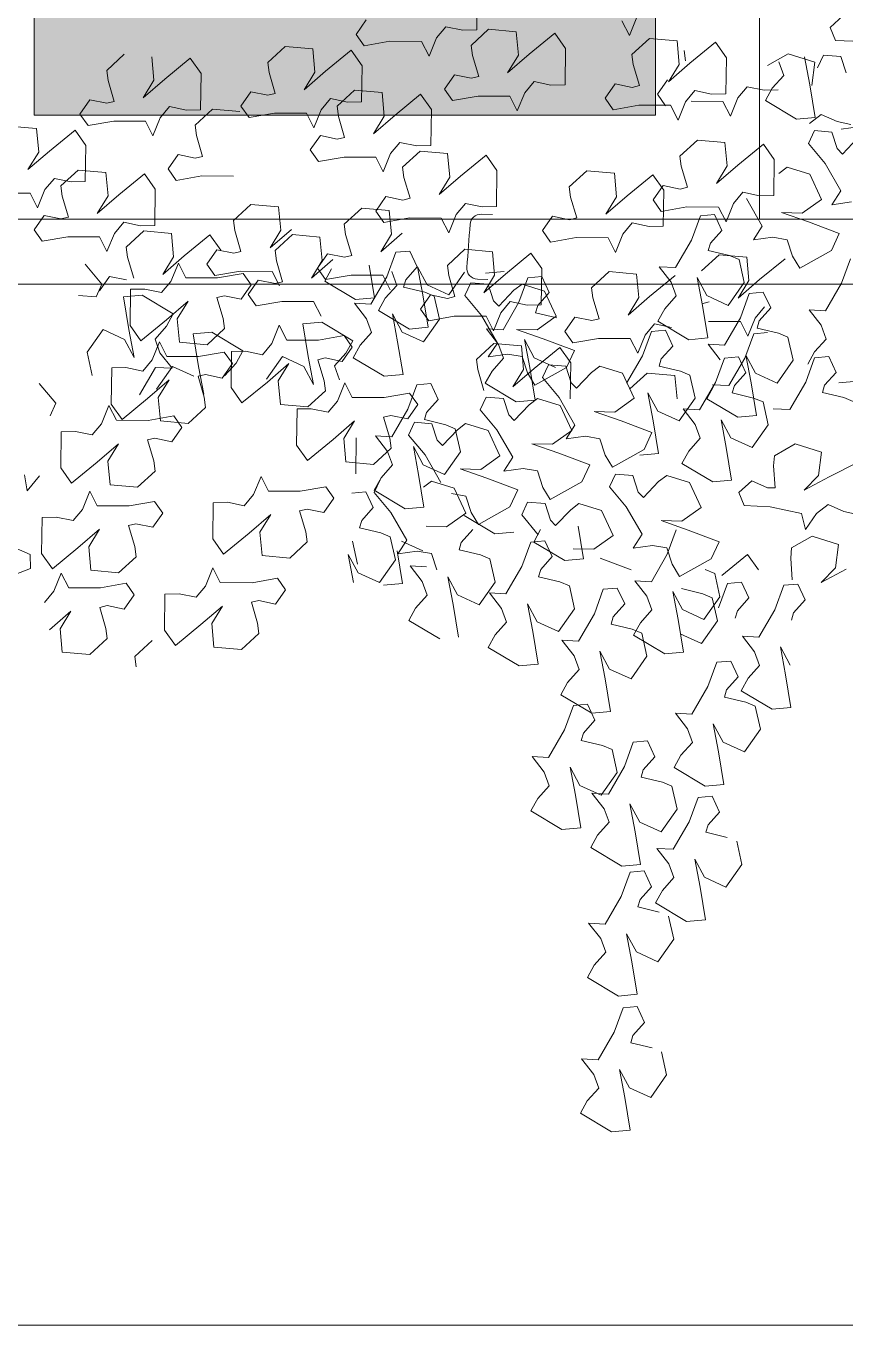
# Model space of a CAD drawing. Header units: metres. Extents: x -44 to 358, y -286 to 66.
# Drawn here: x 264.987 to 265.617, y 10.867 to 11.865 of the extents above; entities that cross this region are included whole.
import ezdxf

# ---------------------------------------------------------------- set-up
doc = ezdxf.new("R2010")
doc.units = ezdxf.units.M
doc.header["$LTSCALE"] = 0.3
doc.linetypes.add('CONTINU', pattern=[0])
for name, color, linetype, lineweight in [('arbustos', 95, 'Continuous', 0), ('EL0', 7, 'Continuous', 15), ('EL1', 150, 'Continuous', 13)]:
    doc.layers.add(name, color=color, linetype=linetype, lineweight=lineweight)
doc.layers.add('matas', color=74, linetype='Continuous', lineweight=0, transparency=0.6)

# ---------------------------------------------------------------- blocks, each defined once
blk = doc.blocks.new('A$C4E4C09DE')
at = {"layer": 'matas', "color": 97, "linetype": 'CONTINU', "true_color": 0x467138}
for p, q in [((93.95, 78.95), (93.89, 75.96)), ((64.67, 77.19), (63.64, 78.21)), ((80.7, 77.47), (81.25, 75.94)), ((64.19, 76.13), (64.67, 77.19)), ((81.25, 75.94), (81.91, 77.14)), ((103.86, 75.25), (103.07, 76.47)), ((62.04, 76.11), (64.19, 76.13)), ((74.11, 75.63), (73.17, 74.38)), ((76.17, 73.82), (74.11, 75.63)), ((77.3, 75.64), (77.05, 73.7)), ((79.59, 75.76), (77.3, 75.64)), ((80.99, 74.38), (79.59, 75.76)), ((87.44, 75.91), (86.49, 74.67)), ((89.49, 74.1), (87.44, 75.91)), ((90.63, 75.93), (90.38, 73.99)), ((92.92, 76.05), (90.63, 75.93)), ((94.31, 74.67), (92.92, 76.05)), ((93.89, 75.96), (95.06, 75.89)), ((95.06, 75.89), (96.47, 76.14)), ((96.47, 76.14), (97.21, 75.19)), ((63.7, 74.81), (63.21, 73.47)), ((65.15, 74.88), (63.7, 74.81)), ((65.6, 73.81), (65.15, 74.88)), ((68.07, 74.89), (65.85, 74.28)), ((65.85, 74.28), (66.03, 72.33)), ((66.7, 74.68), (66.18, 72.39)), ((69.73, 73.85), (68.07, 74.89)), ((68.37, 73.09), (68.82, 74.21)), ((73.17, 74.38), (73.11, 71.39)), ((76.53, 74.02), (76.67, 74.86)), ((80.85, 73.55), (80.99, 74.38)), ((86.49, 74.67), (86.43, 71.68)), ((94.17, 73.83), (94.31, 74.67)), ((97.21, 75.19), (97.77, 73.66)), ((97.77, 73.66), (98.43, 74.85)), ((98.43, 74.85), (101.05, 74.77)), ((101.05, 74.77), (103.16, 74.32)), ((103.16, 74.32), (103.86, 75.25)), ((77.89, 72.22), (76.17, 73.82)), ((77.05, 73.7), (77.89, 72.22)), ((80.28, 71.83), (80.85, 73.55)), ((91.22, 72.51), (89.49, 74.1)), ((90.38, 73.99), (91.22, 72.51)), ((93.6, 72.11), (94.17, 73.83)), ((104.22, 73.92), (103.28, 72.67)), ((106.28, 72.11), (104.22, 73.92)), ((107.41, 73.93), (107.16, 71.99)), ((109.7, 74.05), (107.41, 73.93)), ((111.1, 72.67), (109.7, 74.05)), ((66.18, 72.39), (65.64, 69.7)), ((69.28, 71.99), (68.37, 73.09)), ((78.76, 71.16), (77.97, 72.38)), ((94.21, 71.95), (93.6, 72.11)), ((95.61, 72.19), (94.21, 71.95)), ((96.4, 70.97), (95.61, 72.19)), ((103.28, 72.67), (103.22, 69.68)), ((108, 70.51), (106.28, 72.11)), ((110.96, 71.84), (111.1, 72.67)), ((117.52, 72.79), (116.57, 71.55)), ((119.57, 70.98), (117.52, 72.79)), ((120.71, 72.8), (120.46, 70.87)), ((124.39, 71.55), (123, 72.93)), ((68.79, 71.87), (69.96, 71.81)), ((69.81, 70.95), (69.28, 71.99)), ((69.96, 71.81), (71.37, 72.05)), ((71.37, 72.05), (72.11, 71.1)), ((72.11, 71.1), (72.67, 69.57)), ((73.11, 71.39), (74.28, 71.33)), ((74.28, 71.33), (75.69, 71.57)), ((75.69, 71.57), (76.43, 70.62)), ((78.06, 70.23), (78.76, 71.16)), ((80.88, 71.66), (80.28, 71.83)), ((82.29, 71.9), (80.88, 71.66)), ((83.08, 70.69), (82.29, 71.9)), ((86.43, 71.68), (87.6, 71.62)), ((87.6, 71.62), (89.01, 71.86)), ((89.01, 71.86), (89.75, 70.91)), ((107.16, 71.99), (108, 70.51)), ((110.38, 70.12), (110.96, 71.84)), ((116.57, 71.55), (116.51, 68.56)), ((121.3, 69.39), (119.57, 70.98)), ((124.25, 70.71), (124.39, 71.55)), ((63.83, 69.42), (65.15, 69.96)), ((65.15, 69.96), (66.09, 69.19)), ((67.19, 69.51), (69.81, 70.95)), ((72.67, 69.57), (73.33, 70.76)), ((73.33, 70.76), (75.96, 70.68)), ((76.43, 70.62), (76.99, 69.09)), ((76.99, 69.09), (77.64, 70.29)), ((77.64, 70.29), (80.27, 70.2)), ((80.27, 70.2), (82.38, 69.76)), ((82.38, 69.76), (83.08, 70.69)), ((89.75, 70.91), (90.31, 69.38)), ((90.31, 69.38), (90.97, 70.57)), ((90.97, 70.57), (93.59, 70.49)), ((93.59, 70.49), (95.7, 70.05)), ((95.7, 70.05), (96.4, 70.97)), ((98.36, 70.49), (97.42, 69.25)), ((100.41, 68.68), (98.36, 70.49)), ((101.55, 70.5), (101.3, 68.56)), ((103.84, 70.62), (101.55, 70.5)), ((105.23, 69.25), (103.84, 70.62)), ((110.99, 69.95), (110.38, 70.12)), ((112.4, 70.19), (110.99, 69.95)), ((113.19, 68.98), (112.4, 70.19)), ((120.46, 70.87), (121.3, 69.39)), ((123.68, 68.99), (124.25, 70.71)), ((61.88, 69.09), (63.48, 68.81)), ((62.68, 69.23), (63.83, 69.42)), ((65.64, 69.7), (67.19, 69.51)), ((97.42, 69.25), (97.35, 66.26)), ((103.22, 69.68), (104.39, 69.62)), ((104.39, 69.62), (105.79, 69.86)), ((105.09, 68.41), (105.23, 69.25)), ((105.79, 69.86), (106.54, 68.91)), ((106.54, 68.91), (107.09, 67.38)), ((112.48, 68.05), (113.19, 68.98)), ((124.29, 68.83), (123.68, 68.99)), ((125.69, 69.07), (124.29, 68.83)), ((126.48, 67.85), (125.69, 69.07)), ((63.29, 66.75), (62.09, 68.1)), ((64.23, 68.53), (63.74, 67.19)), ((65.68, 68.61), (64.23, 68.53)), ((66.13, 67.53), (65.68, 68.61)), ((102.14, 67.08), (100.41, 68.68)), ((101.3, 68.56), (102.14, 67.08)), ((104.52, 66.69), (105.09, 68.41)), ((107.09, 67.38), (107.75, 68.58)), ((107.75, 68.58), (110.38, 68.49)), ((110.38, 68.49), (112.48, 68.05)), ((115.54, 68.65), (113.25, 68.53)), ((116.93, 67.27), (115.54, 68.65)), ((116.51, 68.56), (117.68, 68.5)), ((117.68, 68.5), (119.09, 68.74)), ((119.09, 68.74), (119.83, 67.79)), ((119.83, 67.79), (120.39, 66.26)), ((125.78, 66.92), (126.48, 67.85)), ((63.74, 67.19), (63.29, 66.75)), ((64.7, 65.93), (66.13, 67.53)), ((69.85, 67.35), (68.91, 66.11)), ((71.91, 65.54), (69.85, 67.35)), ((73.04, 67.36), (72.79, 65.43)), ((75.33, 67.49), (73.04, 67.36)), ((76.73, 66.11), (75.33, 67.49)), ((105.13, 66.52), (104.52, 66.69)), ((106.53, 66.77), (105.13, 66.52)), ((107.32, 65.55), (106.53, 66.77)), ((116.79, 66.43), (116.93, 67.27)), ((120.39, 66.26), (121.05, 67.45)), ((121.05, 67.45), (123.67, 67.37)), ((123.67, 67.37), (125.78, 66.92)), ((63.31, 63.7), (64.7, 65.93)), ((68.91, 66.11), (68.85, 63.12)), ((76.59, 65.27), (76.73, 66.11)), ((92.76, 65.63), (91.82, 64.39)), ((94.82, 63.82), (92.76, 65.63)), ((95.95, 65.65), (95.7, 63.71)), ((98.24, 65.77), (95.95, 65.65)), ((97.35, 66.26), (98.52, 66.19)), ((99.64, 64.39), (98.24, 65.77)), ((98.52, 66.19), (99.93, 66.44)), ((99.93, 66.44), (100.67, 65.48)), ((116.22, 64.71), (116.79, 66.43)), ((126.84, 66.52), (125.9, 65.27)), ((128.9, 64.71), (126.84, 66.52)), ((130.03, 66.53), (129.78, 64.59)), ((132.32, 66.65), (130.03, 66.53)), ((65.94, 64.98), (64.9, 62.93)), ((67.83, 65.5), (65.94, 64.98)), ((68.49, 64.96), (67.83, 65.5)), ((73.63, 63.95), (71.91, 65.54)), ((72.79, 65.43), (73.63, 63.95)), ((76.01, 63.55), (76.59, 65.27)), ((84.39, 64.63), (82.1, 64.51)), ((85.79, 63.25), (84.39, 64.63)), ((100.67, 65.48), (101.23, 63.96)), ((101.23, 63.96), (101.89, 65.15)), ((101.89, 65.15), (104.51, 65.06)), ((104.51, 65.06), (106.62, 64.62)), ((106.62, 64.62), (107.32, 65.55)), ((116.83, 64.55), (116.22, 64.71)), ((118.23, 64.79), (116.83, 64.55)), ((119.02, 63.57), (118.23, 64.79)), ((125.9, 65.27), (125.84, 62.28)), ((130.62, 63.11), (128.9, 64.71)), ((129.78, 64.59), (130.62, 63.11)), ((64.02, 62.53), (63.31, 63.7)), ((76.62, 63.38), (76.01, 63.55)), ((78.03, 63.63), (76.62, 63.38)), ((78.91, 64.49), (77.97, 63.25)), ((78.82, 62.41), (78.03, 63.63)), ((80.97, 62.68), (78.91, 64.49)), ((82.1, 64.51), (81.85, 62.57)), ((91.82, 64.39), (91.76, 61.4)), ((96.54, 62.23), (94.82, 63.82)), ((95.7, 63.71), (96.54, 62.23)), ((98.92, 61.84), (99.5, 63.55)), ((99.5, 63.55), (99.64, 64.39)), ((118.32, 62.65), (119.02, 63.57)), ((62.41, 62.81), (64.02, 62.53)), ((64.9, 62.93), (66.45, 61.75)), ((68.85, 63.12), (70.02, 63.05)), ((69.71, 60.55), (71.09, 62.79)), ((70.02, 63.05), (71.42, 63.3)), ((71.42, 63.3), (72.17, 62.35)), ((77.97, 63.25), (77.91, 60.26)), ((78.11, 61.48), (78.82, 62.41)), ((82.69, 61.09), (80.97, 62.68)), ((81.85, 62.57), (82.69, 61.09)), ((85.08, 60.7), (85.65, 62.41)), ((85.65, 62.41), (85.79, 63.25)), ((113.59, 63.17), (116.21, 63.09)), ((116.21, 63.09), (118.32, 62.65)), ((120.98, 63.09), (120.04, 61.85)), ((123.03, 61.28), (120.98, 63.09)), ((124.17, 63.1), (123.92, 61.17)), ((126.46, 63.22), (124.17, 63.1)), ((127.85, 61.85), (126.46, 63.22)), ((127.01, 62.22), (128.41, 62.46)), ((128.41, 62.46), (129.16, 61.51)), ((68.16, 61.74), (65.91, 61.04)), ((66.45, 61.75), (68.16, 61.74)), ((72.17, 62.35), (72.72, 60.82)), ((72.72, 60.82), (73.38, 62.01)), ((73.7, 61.38), (73.04, 60.09)), ((73.38, 62.01), (76.01, 61.93)), ((74.85, 61.24), (73.7, 61.38)), ((76.01, 61.93), (78.11, 61.48)), ((91.76, 61.4), (92.93, 61.34)), ((92.93, 61.34), (94.33, 61.58)), ((94.33, 61.58), (95.08, 60.63)), ((99.53, 61.67), (98.92, 61.84)), ((100.94, 61.91), (99.53, 61.67)), ((101.73, 60.69), (100.94, 61.91)), ((120.04, 61.85), (119.97, 58.86)), ((125.84, 62.28), (127.01, 62.22)), ((127.71, 61.01), (127.85, 61.85)), ((129.16, 61.51), (129.71, 59.98)), ((65.91, 61.04), (63.32, 60.17)), ((70.41, 59.39), (69.71, 60.55)), ((75.52, 59.19), (74.85, 61.24)), ((77.91, 60.26), (79.08, 60.2)), ((79.08, 60.2), (80.49, 60.44)), ((80.49, 60.44), (81.23, 59.49)), ((85.68, 60.53), (85.08, 60.7)), ((87.09, 60.77), (85.68, 60.53)), ((87.88, 59.55), (87.09, 60.77)), ((92.99, 60.73), (92.06, 60.73)), ((92.99, 60.73), (92.06, 60.73)), ((95.08, 60.63), (95.63, 59.1)), ((95.63, 59.1), (96.29, 60.29)), ((96.29, 60.29), (98.92, 60.21)), ((100.61, 60.76), (100.36, 58.82)), ((102.9, 60.88), (100.61, 60.76)), ((101.02, 59.77), (101.73, 60.69)), ((104.3, 59.5), (102.9, 60.88)), ((109.78, 60.76), (109.53, 58.82)), ((112.08, 60.88), (109.78, 60.76)), ((113.47, 59.5), (112.08, 60.88)), ((124.76, 59.69), (123.03, 61.28)), ((123.92, 61.17), (124.76, 59.69)), ((127.14, 59.29), (127.71, 61.01)), ((129.71, 59.98), (130.37, 61.18)), ((130.37, 61.18), (133, 61.09)), ((63.32, 60.17), (63.92, 58.73)), ((67.12, 58.16), (67.61, 59.5)), ((67.61, 59.5), (68.81, 59.67)), ((68.81, 59.67), (70.41, 59.39)), ((73.04, 60.09), (73.95, 58.99)), ((76.76, 56.88), (75.52, 59.19)), ((81.23, 59.49), (81.79, 57.96)), ((81.79, 57.96), (82.44, 59.15)), ((82.44, 59.15), (85.07, 59.07)), ((87.18, 58.63), (87.88, 59.55)), ((98.92, 60.21), (101.02, 59.77)), ((104.16, 58.66), (104.3, 59.5)), ((113.33, 58.66), (113.47, 59.5)), ((127.75, 59.12), (127.14, 59.29)), ((129.15, 59.37), (127.75, 59.12)), ((129.94, 58.15), (129.15, 59.37)), ((63, 56.06), (62.33, 58.1)), ((63.92, 58.73), (66.48, 57.18)), ((66.48, 57.18), (67.12, 58.16)), ((74.11, 58.38), (72.34, 58.02)), ((73.95, 58.99), (74.11, 58.38)), ((85.07, 59.07), (87.18, 58.63)), ((101.2, 57.34), (99.48, 58.93)), ((100.36, 58.82), (101.2, 57.34)), ((103.59, 56.94), (104.16, 58.66)), ((106.27, 58.37), (106.02, 56.44)), ((108.56, 58.5), (106.27, 58.37)), ((109.95, 57.12), (108.56, 58.5)), ((110.37, 57.34), (108.65, 58.93)), ((109.53, 58.82), (110.37, 57.34)), ((112.76, 56.94), (113.33, 58.66)), ((115.38, 58.23), (114.44, 56.99)), ((117.44, 56.42), (115.38, 58.23)), ((118.57, 58.25), (118.32, 56.31)), ((120.86, 58.37), (118.57, 58.25)), ((119.97, 58.86), (121.14, 58.79)), ((122.26, 56.99), (120.86, 58.37)), ((121.14, 58.79), (122.55, 59.04)), ((122.55, 59.04), (123.29, 58.08)), ((123.29, 58.08), (123.85, 56.56)), ((129.24, 57.22), (129.94, 58.15)), ((69.78, 56.12), (67.72, 57.93)), ((70.91, 57.94), (70.66, 56.01)), ((73.2, 58.07), (70.91, 57.94)), ((71.54, 57.73), (71.04, 55.83)), ((72.34, 58.02), (71.54, 57.73)), ((74.6, 56.69), (73.2, 58.07)), ((88.77, 57.64), (87.83, 56.4)), ((90.82, 55.83), (88.77, 57.64)), ((91.96, 57.65), (91.71, 55.72)), ((94.25, 57.78), (91.96, 57.65)), ((95.65, 56.4), (94.25, 57.78)), ((98.8, 57.48), (98.14, 56.19)), ((99.95, 57.33), (98.8, 57.48)), ((100.62, 55.29), (99.95, 57.33)), ((105.6, 57.02), (104.19, 56.78)), ((106.39, 55.8), (105.6, 57.02)), ((109.81, 56.28), (109.95, 57.12)), ((114.77, 57.02), (113.36, 56.78)), ((115.56, 55.8), (114.77, 57.02)), ((123.85, 56.56), (124.51, 57.75)), ((124.51, 57.75), (127.14, 57.66)), ((127.14, 57.66), (129.24, 57.22)), ((64.24, 53.74), (63, 56.06)), ((71.5, 54.53), (69.78, 56.12)), ((70.66, 56.01), (71.5, 54.53)), ((74.1, 54.66), (74.96, 56.12)), ((74.96, 56.12), (74.44, 53.83)), ((78.13, 56.9), (76.76, 56.88)), ((78.83, 54.4), (76.78, 56.21)), ((77.08, 55.66), (78.13, 56.9)), ((79.97, 56.23), (79.72, 54.29)), ((82.26, 56.35), (79.97, 56.23)), ((83.66, 54.97), (82.26, 56.35)), ((87.83, 56.4), (87.77, 53.41)), ((90.93, 56.06), (92.48, 55.87)), ((95.51, 55.56), (95.65, 56.4)), ((97.25, 54.72), (98.12, 56.19)), ((98.12, 56.19), (97.6, 53.9)), ((98.14, 56.19), (99.05, 55.09)), ((102.13, 56.18), (101.59, 53.5)), ((104.19, 56.78), (103.59, 56.94)), ((106.86, 54.96), (105.13, 56.55)), ((106.02, 56.44), (106.86, 54.96)), ((109.24, 54.56), (109.81, 56.28)), ((113.36, 56.78), (112.76, 56.94)), ((119.16, 54.83), (117.44, 56.42)), ((118.32, 56.31), (119.16, 54.83)), ((121.55, 54.44), (122.12, 56.15)), ((122.12, 56.15), (122.26, 56.99)), ((69.44, 55.1), (68.78, 53.81)), ((70.59, 54.95), (69.44, 55.1)), ((71.26, 52.91), (70.59, 54.95)), ((71.04, 55.83), (72.3, 53.9)), ((76.63, 54.54), (77.08, 55.66)), ((83.51, 54.13), (83.66, 54.97)), ((87.8, 55.74), (87.14, 54.45)), ((89.42, 55.07), (87.53, 54.55)), ((88.95, 55.59), (87.8, 55.74)), ((89.62, 53.55), (88.95, 55.59)), ((90.07, 54.53), (89.42, 55.07)), ((92.55, 54.24), (90.82, 55.83)), ((91.71, 55.72), (92.55, 54.24)), ((92.21, 54.95), (91.72, 53.61)), ((93.66, 55.03), (92.21, 54.95)), ((93.13, 55.35), (92.27, 55.35)), ((93.13, 55.35), (92.27, 55.35)), ((94.11, 53.95), (93.66, 55.03)), ((94.2, 55.9), (95.45, 53.97)), ((94.93, 53.84), (95.51, 55.56)), ((99.05, 55.09), (99.21, 54.48)), ((99.78, 54.6), (100.23, 55.72)), ((100.3, 54.21), (100.95, 55.4)), ((101.86, 52.97), (100.62, 55.29)), ((100.95, 55.4), (103.58, 55.32)), ((103.58, 55.32), (105.69, 54.88)), ((105.75, 54.74), (105.23, 55.79)), ((105.69, 54.88), (106.39, 55.8)), ((109.47, 54.21), (110.12, 55.4)), ((110.12, 55.4), (112.75, 55.32)), ((112.52, 55.14), (111.82, 54.22)), ((114.62, 54.7), (112.52, 55.14)), ((112.75, 55.32), (114.86, 54.88)), ((114.86, 54.88), (115.56, 55.8)), ((117.91, 55.81), (117.25, 54.62)), ((118.47, 54.28), (117.91, 55.81)), ((125.61, 55.45), (124.17, 53.85)), ((68.78, 53.81), (69.69, 52.71)), ((69.3, 53.88), (70.04, 52.93)), ((72.3, 53.9), (74.1, 54.66)), ((74.49, 53.96), (73.89, 54.13)), ((74.44, 53.83), (73.9, 51.15)), ((77.54, 53.44), (76.63, 54.54)), ((80.56, 52.81), (78.83, 54.4)), ((79.72, 54.29), (80.56, 52.81)), ((82.94, 52.41), (83.51, 54.13)), ((87.53, 54.55), (86.49, 52.5)), ((87.14, 54.45), (88.05, 53.35)), ((91.27, 53.17), (90.07, 54.53)), ((92.68, 52.35), (94.11, 53.95)), ((95.54, 53.67), (94.93, 53.84)), ((95.45, 53.97), (97.25, 54.72)), ((96.95, 53.92), (95.54, 53.67)), ((96.64, 53.82), (96.14, 51.92)), ((97.44, 54.12), (96.64, 53.82)), ((97.74, 52.7), (96.95, 53.92)), ((97.6, 53.9), (97.06, 51.22)), ((99.21, 54.48), (97.44, 54.12)), ((100.7, 53.51), (99.78, 54.6)), ((103.14, 53.3), (105.75, 54.74)), ((109.85, 54.39), (109.24, 54.56)), ((111.25, 54.64), (109.85, 54.39)), ((112.04, 53.42), (111.25, 54.64)), ((111.82, 54.22), (112.6, 53)), ((117.25, 54.62), (114.62, 54.7)), ((119.21, 53.33), (118.47, 54.28)), ((123.56, 54.51), (122.15, 54.27)), ((124.35, 53.3), (123.56, 54.51)), ((124.17, 53.85), (124.62, 52.78)), ((65.6, 53.76), (64.24, 53.74)), ((64.56, 52.52), (65.6, 53.76)), ((69.69, 52.71), (69.85, 52.1)), ((70.04, 52.93), (70.6, 51.4)), ((72.5, 50.59), (71.26, 52.91)), ((78.07, 52.4), (77.54, 53.44)), ((88.21, 52.74), (86.43, 52.38)), ((87.77, 53.41), (88.93, 53.34)), ((88.05, 53.35), (88.21, 52.74)), ((88.93, 53.34), (90.34, 53.59)), ((90.86, 51.23), (89.62, 53.55)), ((90.34, 53.59), (91.08, 52.64)), ((91.72, 53.61), (91.27, 53.17)), ((97.03, 51.77), (97.74, 52.7)), ((101.22, 52.46), (100.7, 53.51)), ((101.59, 53.5), (103.14, 53.3)), ((103.22, 53), (101.86, 52.97)), ((102.18, 51.75), (103.22, 53)), ((105.95, 51.83), (106.61, 53.02)), ((106.61, 53.02), (109.23, 52.93)), ((109.23, 52.93), (111.34, 52.49)), ((111.34, 52.49), (112.04, 53.42)), ((112.6, 53), (114.01, 53.24)), ((114.01, 53.24), (114.62, 53.08)), ((114.62, 53.08), (114.05, 51.36)), ((120.8, 53.05), (118.18, 51.6)), ((120.62, 53.57), (119.21, 53.33)), ((121.79, 53.51), (120.62, 53.57)), ((122.34, 52.85), (120.8, 53.05)), ((121.72, 50.52), (121.79, 53.51)), ((121.8, 50.17), (122.34, 52.85)), ((124.62, 52.78), (126.07, 52.85)), ((64.1, 51.4), (64.56, 52.52)), ((68.07, 51.74), (67.28, 51.44)), ((69.85, 52.1), (68.07, 51.74)), ((70.11, 51.63), (68.96, 51.77)), ((70.78, 49.58), (70.11, 51.63)), ((70.6, 51.4), (71.25, 52.59)), ((71.25, 52.59), (73.88, 52.5)), ((75.45, 50.95), (78.07, 52.4)), ((77.43, 51.67), (76.77, 50.38)), ((76.94, 51.92), (78.35, 52.16)), ((78.58, 51.53), (77.43, 51.67)), ((78.35, 52.16), (79.09, 51.21)), ((83.55, 52.25), (82.94, 52.41)), ((84.96, 52.49), (83.55, 52.25)), ((85.75, 51.27), (84.96, 52.49)), ((86.49, 52.5), (88.04, 51.32)), ((91.08, 52.64), (91.64, 51.11)), ((91.29, 50.12), (92.68, 52.35)), ((91.64, 51.11), (92.3, 52.3)), ((92.3, 52.3), (94.93, 52.22)), ((94.93, 52.22), (97.03, 51.77)), ((96.14, 51.92), (97.4, 50)), ((98.6, 51.02), (101.22, 52.46)), ((99.2, 50.75), (100.06, 52.22)), ((100.06, 52.22), (99.54, 49.93)), ((101.73, 50.63), (102.18, 51.75)), ((117.84, 51.2), (117, 52.68)), ((117, 52.68), (118.73, 51.09)), ((65.02, 50.3), (64.1, 51.4)), ((67.28, 51.44), (66.78, 49.55)), ((73.86, 50.62), (72.5, 50.59)), ((72.82, 49.37), (73.86, 50.62)), ((73.9, 51.15), (75.45, 50.95)), ((79.25, 49.48), (78.58, 51.53)), ((79.09, 51.21), (79.65, 49.68)), ((79.65, 49.68), (80.31, 50.87)), ((80.31, 50.87), (82.94, 50.79)), ((82.94, 50.79), (85.04, 50.35)), ((87.5, 50.61), (84.9, 49.73)), ((85.04, 50.35), (85.75, 51.27)), ((89.74, 51.3), (87.5, 50.61)), ((88.04, 51.32), (89.74, 51.3)), ((92.22, 51.26), (90.86, 51.23)), ((91.18, 50.01), (92.22, 51.26)), ((97.06, 51.22), (98.6, 51.02)), ((97.4, 50), (99.2, 50.75)), ((102.64, 49.54), (101.73, 50.63)), ((105.88, 51.34), (103.26, 49.89)), ((107.43, 51.14), (105.88, 51.34)), ((106.89, 48.46), (107.43, 51.14)), ((109.38, 50.96), (108.72, 49.76)), ((109.94, 49.43), (109.38, 50.96)), ((114.05, 51.36), (113.9, 50.52)), ((117.59, 49.26), (117.84, 51.2)), ((118.18, 51.6), (118.71, 50.56)), ((118.71, 50.56), (119.62, 49.46)), ((118.73, 51.09), (120.78, 49.28)), ((63.84, 49.96), (63.18, 48.67)), ((65, 49.82), (63.84, 49.96)), ((65.67, 47.77), (65, 49.82)), ((65.55, 49.26), (65.02, 50.3)), ((66.78, 49.55), (68.04, 47.62)), ((69.84, 48.37), (70.7, 49.84)), ((70.7, 49.84), (70.18, 47.55)), ((71.3, 49.68), (70.64, 48.38)), ((72.02, 47.27), (70.78, 49.58)), ((72.46, 49.53), (71.3, 49.68)), ((73.13, 47.49), (72.46, 49.53)), ((76.77, 50.38), (77.68, 49.29)), ((80.49, 47.17), (79.25, 49.48)), ((84.9, 49.73), (85.51, 48.3)), ((86.1, 49.94), (85.16, 48.69)), ((88.16, 48.13), (86.1, 49.94)), ((88.2, 49.01), (89.06, 50.48)), ((89.06, 50.48), (88.54, 48.19)), ((89.29, 49.95), (89.04, 48.01)), ((91.59, 50.07), (89.29, 49.95)), ((90.73, 48.89), (91.18, 50.01)), ((92, 48.95), (91.29, 50.12)), ((92.98, 48.69), (91.59, 50.07)), ((99.54, 49.93), (99, 47.24)), ((103.17, 48.49), (102.64, 49.54)), ((103.26, 49.89), (103.79, 48.85)), ((103.99, 50.29), (103.29, 49.36)), ((106.09, 49.85), (103.99, 50.29)), ((108.72, 49.76), (106.09, 49.85)), ((114.94, 50.2), (112.32, 48.75)), ((113.9, 50.52), (115.3, 49.14)), ((116.49, 50), (114.94, 50.2)), ((115.95, 47.32), (116.49, 50)), ((120.78, 49.28), (121.72, 50.52)), ((121.29, 47.88), (121.8, 50.17)), ((123.95, 50.1), (122.15, 49.34)), ((125.2, 48.17), (123.95, 50.1)), ((63.18, 48.67), (64.1, 47.58)), ((77.84, 48.68), (76.07, 48.31)), ((77.68, 49.29), (77.84, 48.68)), ((82.75, 48.5), (80.86, 47.98)), ((83.41, 47.96), (82.75, 48.5)), ((85.16, 48.69), (85.1, 45.71)), ((87, 48.46), (85.55, 48.39)), ((86.4, 48.26), (88.2, 49.01)), ((87.45, 47.39), (87, 48.46)), ((88.71, 47.73), (89.2, 49.07)), ((89.2, 49.07), (90.39, 49.24)), ((90.39, 49.24), (92, 48.95)), ((91.64, 47.79), (90.73, 48.89)), ((92.84, 47.86), (92.98, 48.69)), ((100.55, 47.05), (103.17, 48.49)), ((103.29, 49.36), (104.08, 48.14)), ((103.79, 48.85), (104.7, 47.75)), ((106.37, 46.17), (106.89, 48.46)), ((110.68, 48.47), (109.94, 49.43)), ((112.09, 48.72), (110.68, 48.47)), ((113.26, 48.65), (112.09, 48.72)), ((112.32, 48.75), (112.85, 47.71)), ((113.85, 48.58), (113.15, 47.65)), ((113.19, 45.66), (113.26, 48.65)), ((115.96, 48.14), (113.85, 48.58)), ((115.3, 49.14), (117.59, 49.26)), ((119.24, 49.25), (118.58, 48.05)), ((119.62, 49.46), (119.17, 48.34)), ((119.8, 47.72), (119.24, 49.25)), ((122.15, 49.34), (121.29, 47.88)), ((61.38, 48.01), (62.93, 47.82)), ((64.1, 47.58), (64.26, 46.97)), ((66.91, 45.46), (65.67, 47.77)), ((68.04, 47.62), (69.84, 48.37)), ((70.18, 47.55), (69.64, 44.87)), ((70.64, 48.38), (71.56, 47.29)), ((74.37, 45.17), (73.13, 47.49)), ((75.27, 48.02), (74.77, 46.12)), ((76.07, 48.31), (75.27, 48.02)), ((76.51, 47.95), (76.26, 46.01)), ((78.8, 48.07), (76.51, 47.95)), ((80.2, 46.7), (78.8, 48.07)), ((80.86, 47.98), (79.82, 45.94)), ((84.61, 46.61), (83.41, 47.96)), ((85.55, 48.39), (85.06, 47.05)), ((85.51, 48.3), (88.06, 46.75)), ((86.01, 45.79), (87.45, 47.39)), ((88.54, 48.19), (88, 45.5)), ((88.06, 46.75), (88.71, 47.73)), ((89.88, 46.53), (88.16, 48.13)), ((89.04, 48.01), (89.88, 46.53)), ((92.17, 46.75), (91.64, 47.79)), ((92.27, 46.14), (92.84, 47.86)), ((104.08, 48.14), (105.48, 48.39)), ((104.7, 47.75), (104.25, 46.63)), ((105.48, 48.39), (106.09, 48.22)), ((106.09, 48.22), (105.52, 46.5)), ((107.23, 47.63), (106.37, 46.17)), ((109.03, 48.39), (107.23, 47.63)), ((109.31, 46.35), (108.47, 47.83)), ((108.47, 47.83), (110.2, 46.23)), ((110.28, 46.46), (109.03, 48.39)), ((112.85, 47.71), (113.76, 46.61)), ((113.15, 47.65), (113.94, 46.43)), ((118.58, 48.05), (115.96, 48.14)), ((119.17, 48.34), (118.12, 47.1)), ((120.54, 46.76), (119.8, 47.72)), ((124.71, 46.27), (125.2, 48.17)), ((62.48, 46.6), (61.68, 46.31)), ((64.26, 46.97), (62.48, 46.6)), ((69.94, 46.31), (69.14, 46.02)), ((71.72, 46.68), (69.94, 46.31)), ((71.56, 47.29), (71.72, 46.68)), ((73.39, 47.29), (72.02, 47.27)), ((73.81, 46.11), (73.28, 47.16)), ((77.83, 44.95), (78.69, 46.42)), ((78.69, 46.42), (78.17, 44.12)), ((85.06, 47.05), (84.61, 46.61)), ((89.55, 45.31), (92.17, 46.75)), ((96.68, 46.57), (96.02, 45.28)), ((97.84, 46.43), (96.68, 46.57)), ((98.51, 44.38), (97.84, 46.43)), ((99, 47.24), (100.55, 47.05)), ((103.79, 46.39), (103.13, 45.2)), ((104.34, 44.86), (103.79, 46.39)), ((105.52, 46.5), (105.38, 45.66)), ((109.06, 44.41), (109.31, 46.35)), ((113.94, 46.43), (115.35, 46.68)), ((115.35, 46.68), (115.95, 46.51)), ((115.95, 46.51), (115.38, 44.79)), ((115.43, 45.03), (115.95, 47.32)), ((118.09, 47.25), (116.29, 46.49)), ((119.35, 45.32), (118.09, 47.25)), ((118.12, 47.1), (119.49, 47.12)), ((119.49, 47.12), (120.73, 44.81)), ((121.95, 47.01), (120.54, 46.76)), ((123.12, 46.94), (121.95, 47.01)), ((123.06, 43.95), (123.12, 46.94)), ((68.27, 45.48), (66.91, 45.46)), ((69.14, 46.02), (68.65, 44.12)), ((71.19, 44.67), (73.81, 46.11)), ((75.73, 45.2), (74.37, 45.17)), ((74.68, 43.95), (75.73, 45.2)), ((74.77, 46.12), (76.03, 44.2)), ((79.82, 45.94), (81.37, 44.75)), ((84.63, 43.56), (86.01, 45.79)), ((87.81, 45.65), (85.92, 45.13)), ((88.47, 45.11), (87.81, 45.65)), ((88, 45.5), (89.55, 45.31)), ((90.61, 45.54), (90.12, 44.2)), ((92.06, 45.61), (90.61, 45.54)), ((92.51, 44.54), (92.06, 45.61)), ((96.02, 45.28), (96.94, 44.18)), ((98.4, 45.72), (97.69, 44.79)), ((100.5, 45.28), (98.4, 45.72)), ((103.13, 45.2), (100.5, 45.28)), ((105.38, 45.66), (106.77, 44.29)), ((110.2, 46.23), (112.25, 44.42)), ((112.25, 44.42), (113.19, 45.66)), ((118.33, 46.12), (120.06, 44.52)), ((119.18, 44.64), (118.33, 46.12)), ((129.07, 45.46), (127.63, 43.86)), ((68.65, 44.12), (69.9, 42.2)), ((69.64, 44.87), (71.19, 44.67)), ((71.7, 42.95), (72.56, 44.42)), ((72.56, 44.42), (72.05, 42.13)), ((76.03, 44.2), (77.83, 44.95)), ((78.17, 44.12), (77.63, 41.44)), ((83.08, 44.74), (80.83, 44.04)), ((81.37, 44.75), (83.08, 44.74)), ((85.92, 45.13), (84.88, 43.09)), ((89.67, 43.76), (88.47, 45.11)), ((90.12, 44.2), (89.67, 43.76)), ((91.08, 42.94), (92.51, 44.54)), ((96.94, 44.18), (97.1, 43.57)), ((97.69, 44.79), (98.48, 43.58)), ((99.75, 42.06), (98.51, 44.38)), ((105.09, 43.91), (104.34, 44.86)), ((106.49, 44.15), (105.09, 43.91)), ((107.66, 44.09), (106.49, 44.15)), ((106.77, 44.29), (109.06, 44.41)), ((115.38, 44.79), (115.24, 43.95)), ((118.93, 42.7), (119.18, 44.64)), ((120.06, 44.52), (122.11, 42.71)), ((74.23, 42.83), (74.68, 43.95)), ((80.83, 44.04), (78.24, 43.17)), ((78.24, 43.17), (78.84, 41.73)), ((85.33, 42.39), (84.63, 43.56)), ((84.88, 43.09), (86.44, 41.9)), ((93.68, 43.37), (91.79, 42.85)), ((94.33, 42.83), (93.68, 43.37)), ((95.32, 43.21), (94.52, 42.91)), ((97.1, 43.57), (95.32, 43.21)), ((96.48, 43.25), (95.98, 41.91)), ((97.92, 43.33), (96.48, 43.25)), ((98.38, 42.25), (97.92, 43.33)), ((98.48, 43.58), (99.89, 43.82)), ((99.89, 43.82), (100.5, 43.65)), ((100.5, 43.65), (99.92, 41.94)), ((103.72, 41.78), (102.88, 43.26)), ((102.88, 43.26), (104.6, 41.67)), ((107.6, 41.1), (107.66, 44.09)), ((115.24, 43.95), (116.63, 42.58)), ((117.85, 43.16), (117.14, 42.23)), ((119.95, 42.71), (117.85, 43.16)), ((122.11, 42.71), (123.06, 43.95)), ((123.24, 43.82), (122.58, 42.63)), ((123.79, 42.29), (123.24, 43.82)), ((127.63, 43.86), (128.08, 42.79)), ((66.37, 42.65), (64.16, 42.03)), ((64.16, 42.03), (64.34, 40.09)), ((68.04, 41.6), (66.37, 42.65)), ((69.9, 42.2), (71.7, 42.95)), ((72.05, 42.13), (71.51, 39.44)), ((75.14, 41.73), (74.23, 42.83)), ((82.04, 41.16), (82.53, 42.5)), ((82.53, 42.5), (83.73, 42.67)), ((83.73, 42.67), (85.33, 42.39)), ((89.69, 40.71), (91.08, 42.94)), ((91.79, 42.85), (90.75, 40.8)), ((94.52, 42.91), (94.03, 41.02)), ((95.53, 41.47), (94.33, 42.83)), ((96.94, 40.65), (98.38, 42.25)), ((101.11, 42.09), (99.75, 42.06)), ((100.06, 40.84), (101.11, 42.09)), ((116.63, 42.58), (118.93, 42.7)), ((117.14, 42.23), (117.93, 41.01)), ((122.58, 42.63), (119.95, 42.71)), ((124.54, 41.34), (123.79, 42.29)), ((63.45, 40.01), (61.05, 41.33)), ((68.08, 40.75), (68.04, 41.6)), ((75.67, 40.69), (75.14, 41.73)), ((77.63, 41.44), (79.18, 41.24)), ((78.84, 41.73), (81.4, 40.18)), ((81.4, 40.18), (82.04, 41.16)), ((85.89, 41.19), (83.3, 40.32)), ((88.14, 41.89), (85.89, 41.19)), ((86.44, 41.9), (88.14, 41.89)), ((94.03, 41.02), (95.28, 39.09)), ((95.98, 41.91), (95.53, 41.47)), ((97.08, 39.84), (97.94, 41.31)), ((97.94, 41.31), (97.43, 39.02)), ((99.92, 41.94), (99.78, 41.1)), ((99.78, 41.1), (101.18, 39.72)), ((102.69, 41.88), (102.63, 38.89)), ((103.47, 39.84), (103.72, 41.78)), ((104.6, 41.67), (106.66, 39.86)), ((106.66, 39.86), (107.6, 41.1)), ((117.93, 41.01), (119.34, 41.25)), ((119.34, 41.25), (119.95, 41.09)), ((119.95, 41.09), (119.37, 39.37)), ((125.94, 41.58), (124.54, 41.34)), ((127.11, 41.52), (125.94, 41.58)), ((127.05, 38.53), (127.11, 41.52)), ((65.48, 38.82), (63.45, 40.01)), ((64.34, 40.09), (65.48, 38.82)), ((67.89, 38.95), (68.08, 40.75)), ((73.05, 39.25), (75.67, 40.69)), ((83.3, 40.32), (83.91, 38.88)), ((87.6, 39.65), (88.79, 39.82)), ((88.79, 39.82), (90.39, 39.54)), ((90.39, 39.54), (89.69, 40.71)), ((90.75, 40.8), (92.3, 39.62)), ((95.28, 39.09), (97.08, 39.84)), ((95.55, 38.42), (96.94, 40.65)), ((99.61, 39.73), (100.06, 40.84)), ((101.18, 39.72), (103.47, 39.84)), ((123.17, 39.21), (122.33, 40.69)), ((122.33, 40.69), (124.05, 39.1)), ((68.52, 38.92), (67.89, 38.95)), ((69.84, 39.46), (68.52, 38.92)), ((70.87, 38.44), (69.84, 39.46)), ((71.51, 39.44), (73.05, 39.25)), ((75, 39.14), (73.96, 37.09)), ((76.89, 39.66), (75, 39.14)), ((77.55, 39.12), (76.89, 39.66)), ((78.75, 37.76), (77.55, 39.12)), ((79.69, 39.54), (79.2, 38.2)), ((81.14, 39.62), (79.69, 39.54)), ((81.59, 38.55), (81.14, 39.62)), ((83.91, 38.88), (86.46, 37.33)), ((87.1, 38.31), (87.6, 39.65)), ((91.76, 38.91), (89.16, 38.03)), ((94, 39.6), (91.76, 38.91)), ((92.3, 39.62), (94, 39.6)), ((97.43, 39.02), (96.89, 36.34)), ((100.52, 38.63), (99.61, 39.73)), ((119.37, 39.37), (119.23, 38.53)), ((122.92, 37.28), (123.17, 39.21)), ((124.05, 39.1), (126.11, 37.29)), ((62.14, 37.17), (63.46, 37.71)), ((63.46, 37.71), (64.4, 36.94)), ((70.39, 37.39), (70.87, 38.44)), ((79.2, 38.2), (78.75, 37.76)), ((80.16, 36.94), (81.59, 38.55)), ((86.46, 37.33), (87.1, 38.31)), ((89.16, 38.03), (89.77, 36.6)), ((94.45, 37.99), (93.41, 35.95)), ((96.34, 38.51), (94.45, 37.99)), ((96.99, 37.97), (96.34, 38.51)), ((101.05, 37.58), (100.52, 38.63)), ((101.04, 37.4), (100.58, 38.47)), ((105.06, 37.73), (104.36, 36.8)), ((107.16, 37.29), (105.06, 37.73)), ((110.45, 38.4), (109.79, 37.2)), ((111.01, 36.87), (110.45, 38.4)), ((119.23, 38.53), (120.63, 37.15)), ((126.11, 37.29), (127.05, 38.53)), ((128.77, 37.8), (129.77, 36.52)), ((129.77, 36.52), (130.03, 37.86)), ((60.99, 36.98), (62.14, 37.17)), ((64.4, 36.94), (65.27, 35.57)), ((65.27, 35.57), (65.65, 36.88)), ((65.65, 36.88), (68.24, 37.36)), ((68.24, 37.36), (70.39, 37.39)), ((73.96, 37.09), (75.52, 35.91)), ((78.77, 34.71), (80.16, 36.94)), ((82.19, 36.56), (81.15, 34.52)), ((84.08, 37.08), (82.19, 36.56)), ((84.74, 36.54), (84.08, 37.08)), ((86.88, 36.97), (86.39, 35.63)), ((88.33, 37.04), (86.88, 36.97)), ((88.78, 35.97), (88.33, 37.04)), ((89.77, 36.6), (92.33, 35.05)), ((92.97, 36.03), (93.46, 37.37)), ((93.46, 37.37), (94.66, 37.54)), ((98.43, 36.14), (101.05, 37.58)), ((99.6, 35.8), (101.04, 37.4)), ((101.74, 37.44), (101.08, 36.15)), ((102.9, 37.29), (101.74, 37.44)), ((104.36, 36.8), (105.15, 35.59)), ((109.79, 37.2), (107.16, 37.29)), ((111.75, 35.92), (111.01, 36.87)), ((120.63, 37.15), (122.92, 37.28)), ((124.57, 36.69), (123.91, 35.49)), ((125.13, 35.16), (124.57, 36.69)), ((77.22, 35.9), (74.97, 35.2)), ((75.52, 35.91), (77.22, 35.9)), ((85.94, 35.19), (84.74, 36.54)), ((86.39, 35.63), (85.94, 35.19)), ((87.35, 34.37), (88.78, 35.97)), ((90.94, 34.32), (93.55, 35.76)), ((92.33, 35.05), (92.97, 36.03)), ((93.41, 35.95), (94.96, 34.76)), ((96.89, 36.34), (98.43, 36.14)), ((98.21, 33.56), (99.6, 35.8)), ((101.08, 36.15), (102, 35.05)), ((105.15, 35.59), (106.55, 35.83)), ((106.55, 35.83), (107.16, 35.66)), ((107.16, 35.66), (106.59, 33.94)), ((113.16, 36.16), (111.75, 35.92)), ((114.33, 36.09), (113.16, 36.16)), ((114.26, 33.11), (114.33, 36.09)), ((119.18, 36.02), (118.47, 35.09)), ((121.28, 35.58), (119.18, 36.02)), ((123.91, 35.49), (121.28, 35.58)), ((64.7, 35.06), (62.48, 34.44)), ((62.48, 34.44), (62.66, 32.5)), ((66.36, 34.02), (64.7, 35.06)), ((74.97, 35.2), (72.38, 34.32)), ((76.62, 33.14), (75.95, 35.18)), ((79.47, 33.54), (78.77, 34.71)), ((81.15, 34.52), (82.71, 33.33)), ((84.07, 35.2), (83.53, 32.52)), ((87.7, 33.76), (87.17, 34.81)), ((89.39, 34.51), (90.94, 34.32)), ((92.79, 34.61), (93.7, 33.51)), ((94.96, 34.76), (96.66, 34.75)), ((102.16, 34.44), (100.38, 34.08)), ((102, 35.05), (102.16, 34.44)), ((109.54, 35.27), (111.27, 33.67)), ((110.38, 33.79), (109.54, 35.27)), ((118.47, 35.09), (119.26, 33.88)), ((125.87, 34.21), (125.13, 35.16)), ((127.28, 34.45), (125.87, 34.21)), ((128.44, 34.38), (127.28, 34.45)), ((66.4, 33.17), (66.36, 34.02)), ((69.98, 33.34), (69.04, 32.1)), ((72.04, 31.53), (69.98, 33.34)), ((72.38, 34.32), (72.98, 32.89)), ((76.18, 32.32), (76.68, 33.66)), ((76.68, 33.66), (77.87, 33.83)), ((77.87, 33.83), (79.47, 33.54)), ((85.08, 32.32), (87.7, 33.76)), ((86.79, 33.9), (86.13, 32.61)), ((87.94, 33.75), (86.79, 33.9)), ((88.61, 31.71), (87.94, 33.75)), ((93.7, 33.51), (93.86, 32.9)), ((96.85, 32.7), (98.65, 33.45)), ((98.92, 32.4), (98.21, 33.56)), ((99.59, 33.78), (99.09, 31.88)), ((100.38, 34.08), (99.59, 33.78)), ((106.59, 33.94), (106.45, 33.11)), ((110.13, 31.85), (110.38, 33.79)), ((111.27, 33.67), (113.32, 31.86)), ((119.26, 33.88), (120.67, 34.12)), ((120.67, 34.12), (121.28, 33.95)), ((121.28, 33.95), (120.7, 32.23)), ((124.5, 32.08), (123.66, 33.56)), ((123.66, 33.56), (125.39, 31.96)), ((128.38, 31.4), (128.44, 34.38)), ((63.8, 31.24), (61.77, 32.42)), ((62.66, 32.5), (63.8, 31.24)), ((66.21, 31.37), (66.4, 33.17)), ((72.98, 32.89), (75.54, 31.34)), ((75.54, 31.34), (76.18, 32.32)), ((77.86, 30.82), (76.62, 33.14)), ((82.17, 32.62), (79.57, 31.75)), ((82.71, 33.33), (84.41, 33.32)), ((83.53, 32.52), (85.08, 32.32)), ((86.13, 32.61), (87.04, 31.51)), ((92.08, 32.54), (91.29, 32.24)), ((93.86, 32.9), (92.08, 32.54)), ((95.63, 31.17), (96.12, 32.51)), ((96.12, 32.51), (97.32, 32.68)), ((97.32, 32.68), (98.92, 32.4)), ((98.99, 32.63), (98.45, 29.95)), ((102.71, 33.3), (102.22, 31.41)), ((106.45, 33.11), (107.84, 31.73)), ((113.32, 31.86), (114.26, 33.11)), ((72.64, 31.67), (72.14, 29.77)), ((73.43, 31.97), (72.64, 31.67)), ((87.04, 31.51), (87.2, 30.9)), ((89.85, 29.39), (88.61, 31.71)), ((91.29, 32.24), (90.79, 30.34)), ((97.87, 31.42), (96.51, 31.39)), ((96.83, 30.17), (97.87, 31.42)), ((99.09, 31.88), (100.34, 29.96)), ((102.15, 30.71), (103.01, 32.18)), ((103.01, 32.18), (102.49, 29.89)), ((107.84, 31.73), (110.13, 31.85)), ((120.7, 32.23), (120.56, 31.4)), ((120.56, 31.4), (121.96, 30.02)), ((124.25, 30.14), (124.5, 32.08)), ((125.39, 31.96), (127.44, 30.15)), ((127.44, 30.15), (128.38, 31.4)), ((129.32, 31.28), (129.25, 30.11)), ((131.32, 32.07), (129.32, 31.28)), ((65.74, 31.05), (65.08, 29.76)), ((66.9, 30.9), (65.74, 31.05)), ((67.57, 28.86), (66.9, 30.9)), ((70.4, 31.05), (69.74, 29.76)), ((71.56, 30.9), (70.4, 31.05)), ((72.23, 28.86), (71.56, 30.9)), ((75.35, 30.33), (73.57, 29.97)), ((79.22, 30.85), (77.86, 30.82)), ((78.18, 29.6), (79.22, 30.85)), ((80.66, 30.19), (80, 28.9)), ((81.82, 30.05), (80.66, 30.19)), ((84.63, 30.24), (84.13, 28.34)), ((85.42, 30.54), (84.63, 30.24)), ((87.2, 30.9), (85.42, 30.54)), ((90.79, 30.34), (92.05, 28.42)), ((93.85, 29.17), (94.71, 30.64)), ((94.71, 30.64), (94.19, 28.35)), ((96.37, 29.05), (96.83, 30.17)), ((100.34, 29.96), (102.15, 30.71)), ((114.18, 30.69), (113.52, 29.5)), ((114.74, 29.16), (114.18, 30.69)), ((121.96, 30.02), (124.25, 30.14)), ((129.25, 30.11), (130.58, 29.54)), ((65.08, 29.76), (66, 28.66)), ((69.74, 29.76), (70.66, 28.66)), ((72.14, 29.77), (73.4, 27.85)), ((72.78, 29.67), (72.28, 27.77)), ((73.57, 29.97), (72.78, 29.67)), ((75.2, 28.6), (76.06, 30.07)), ((76.06, 30.07), (75.54, 27.78)), ((77.73, 28.48), (78.18, 29.6)), ((82.48, 28), (81.82, 30.05)), ((91.21, 29.42), (89.85, 29.39)), ((90.17, 28.17), (91.21, 29.42)), ((92.05, 28.42), (93.85, 29.17)), ((97.29, 27.95), (96.37, 29.05)), ((98.45, 29.95), (100, 29.75)), ((108.79, 30.03), (108.09, 29.1)), ((108.09, 29.1), (108.88, 27.88)), ((110.89, 29.58), (108.79, 30.03)), ((113.52, 29.5), (110.89, 29.58)), ((115.48, 28.21), (114.74, 29.16)), ((121.31, 29.17), (120.61, 28.24)), ((123.42, 28.73), (121.31, 29.17)), ((126.7, 29.83), (126.04, 28.64)), ((127.26, 28.3), (126.7, 29.83)), ((66, 28.66), (66.15, 28.05)), ((68.8, 26.54), (67.57, 28.86)), ((70.66, 28.66), (70.82, 28.05)), ((73.4, 27.85), (75.2, 28.6)), ((78.64, 27.38), (77.73, 28.48)), ((80, 28.9), (80.92, 27.8)), ((83.72, 25.68), (82.48, 28)), ((84.13, 28.34), (85.39, 26.42)), ((87.19, 27.17), (88.05, 28.64)), ((88.05, 28.64), (87.53, 26.35)), ((89.72, 27.05), (90.17, 28.17)), ((94.19, 28.35), (93.65, 25.66)), ((108.88, 27.88), (110.28, 28.12)), ((110.28, 28.12), (110.89, 27.96)), ((116.89, 28.45), (115.48, 28.21)), ((118.06, 28.39), (116.89, 28.45)), ((117.99, 25.4), (118.06, 28.39)), ((120.61, 28.24), (121.4, 27.02)), ((126.04, 28.64), (123.42, 28.73)), ((128, 27.35), (127.26, 28.3)), ((72.28, 27.77), (73.53, 25.85)), ((75.54, 27.78), (75, 25.09)), ((79.17, 26.34), (78.64, 27.38)), ((81.07, 27.19), (79.3, 26.83)), ((80.92, 27.8), (81.07, 27.19)), ((85.39, 26.42), (87.19, 27.17)), ((90.63, 25.96), (89.72, 27.05)), ((95.2, 25.47), (97.82, 26.91)), ((97.82, 26.91), (97.29, 27.95)), ((110.89, 27.96), (110.32, 26.24)), ((114.11, 26.08), (113.27, 27.56)), ((113.27, 27.56), (115, 25.97)), ((121.4, 27.02), (122.8, 27.27)), ((122.8, 27.27), (123.41, 27.1)), ((123.41, 27.1), (122.84, 25.38)), ((70.17, 26.57), (68.8, 26.54)), ((69.12, 25.32), (70.17, 26.57)), ((73.53, 25.85), (75.34, 26.6)), ((76.55, 24.9), (79.17, 26.34)), ((78.5, 26.53), (78.01, 24.64)), ((79.3, 26.83), (78.5, 26.53)), ((87.53, 26.35), (86.99, 23.66)), ((91.16, 24.91), (90.63, 25.96)), ((110.32, 26.24), (110.18, 25.4)), ((113.86, 24.15), (114.11, 26.08)), ((115, 25.97), (117.05, 24.16)), ((126.64, 25.22), (125.79, 26.7)), ((125.79, 26.7), (127.52, 25.11)), ((66.14, 24.32), (67, 25.79)), ((67, 25.79), (66.49, 23.5)), ((68.67, 24.2), (69.12, 25.32)), ((75, 25.09), (76.55, 24.9)), ((81.06, 23.46), (81.92, 24.93)), ((81.92, 24.93), (81.4, 22.64)), ((85.09, 25.71), (83.72, 25.68)), ((84.04, 24.46), (85.09, 25.71)), ((88.54, 23.47), (91.16, 24.91)), ((110.18, 25.4), (111.57, 24.02)), ((117.05, 24.16), (117.99, 25.4)), ((122.84, 25.38), (122.7, 24.54)), ((126.39, 23.29), (126.64, 25.22)), ((69.58, 23.11), (68.67, 24.2)), ((71.07, 24.48), (70.41, 23.19)), ((72.22, 24.34), (71.07, 24.48)), ((72.89, 22.3), (72.22, 24.34)), ((78.01, 24.64), (79.26, 22.71)), ((83.59, 23.34), (84.04, 24.46)), ((86.99, 23.66), (88.54, 23.47)), ((111.57, 24.02), (113.86, 24.15)), ((120.38, 23.13), (118.99, 24.5)), ((122.7, 24.54), (124.09, 23.16)), ((66.49, 23.5), (65.95, 20.81)), ((70.11, 22.06), (69.58, 23.11)), ((70.41, 23.19), (71.32, 22.1)), ((79.26, 22.71), (81.06, 23.46)), ((81.4, 22.64), (80.86, 19.96)), ((84.5, 22.25), (83.59, 23.34)), ((120.24, 22.29), (120.38, 23.13)), ((124.09, 23.16), (126.39, 23.29)), ((67.49, 20.62), (70.11, 22.06)), ((71.32, 22.1), (71.48, 21.49)), ((74.13, 19.98), (72.89, 22.3)), ((85.03, 21.2), (84.5, 22.25)), ((65.95, 20.81), (67.49, 20.62)), ((68.91, 20.83), (68.41, 18.93)), ((69.7, 21.12), (68.91, 20.83)), ((71.48, 21.49), (69.7, 21.12)), ((82.79, 20.49), (82.13, 19.2)), ((82.41, 19.76), (85.03, 21.2)), ((83.94, 20.34), (82.79, 20.49)), ((75.49, 20), (74.13, 19.98)), ((74.45, 18.76), (75.49, 20)), ((80.86, 19.96), (82.41, 19.76)), ((84.61, 18.3), (83.94, 20.34)), ((68.41, 18.93), (69.67, 17.01)), ((71.47, 17.76), (72.33, 19.23)), ((72.33, 19.23), (71.81, 16.93)), ((74, 17.64), (74.45, 18.76)), ((82.13, 19.2), (83.04, 18.1)), ((85.85, 15.98), (84.61, 18.3)), ((69.67, 17.01), (71.47, 17.76)), ((74.91, 16.54), (74, 17.64)), ((77.73, 17.63), (77.07, 16.34)), ((78.89, 17.49), (77.73, 17.63)), ((79.56, 15.44), (78.89, 17.49)), ((83.2, 17.49), (81.43, 17.13)), ((83.04, 18.1), (83.2, 17.49)), ((71.81, 16.93), (71.27, 14.25)), ((75.44, 15.5), (74.91, 16.54)), ((77.07, 16.34), (77.99, 15.24)), ((80.63, 16.83), (80.13, 14.93)), ((81.43, 17.13), (80.63, 16.83)), ((72.82, 14.06), (75.44, 15.5)), ((77.99, 15.24), (78.14, 14.63)), ((80.8, 13.12), (79.56, 15.44)), ((83.19, 13.76), (84.05, 15.23)), ((84.05, 15.23), (83.53, 12.94)), ((87.22, 16.01), (85.85, 15.98)), ((86.17, 14.76), (87.22, 16.01)), ((71.27, 14.25), (72.82, 14.06)), ((76.37, 14.27), (75.57, 13.97)), ((78.14, 14.63), (76.37, 14.27)), ((80.13, 14.93), (81.39, 13.01)), ((85.72, 13.64), (86.17, 14.76)), ((72.21, 13.24), (71.55, 11.95)), ((73.37, 13.1), (72.21, 13.24)), ((74.03, 11.05), (73.37, 13.1)), ((75.57, 13.97), (75.08, 12.08)), ((82.16, 13.15), (80.8, 13.12)), ((81.11, 11.9), (82.16, 13.15)), ((81.39, 13.01), (83.19, 13.76)), ((83.53, 12.94), (82.99, 10.25)), ((86.63, 12.54), (85.72, 13.64)), ((71.55, 11.95), (72.46, 10.86)), ((75.08, 12.08), (76.33, 10.15)), ((78.13, 10.9), (78.99, 12.37)), ((78.99, 12.37), (78.48, 10.08)), ((80.66, 10.79), (81.11, 11.9)), ((87.16, 11.5), (86.63, 12.54)), ((72.46, 10.86), (72.62, 10.25)), ((75.27, 8.74), (74.03, 11.05)), ((76.33, 10.15), (78.13, 10.9)), ((81.57, 9.69), (80.66, 10.79)), ((84.54, 10.06), (87.16, 11.5)), ((72.62, 10.25), (70.85, 9.88)), ((78.48, 10.08), (77.94, 7.4)), ((82.1, 8.64), (81.57, 9.69)), ((82.99, 10.25), (84.54, 10.06)), ((70.05, 9.59), (69.56, 7.69)), ((76.64, 8.76), (75.27, 8.74)), ((75.59, 7.52), (76.64, 8.76)), ((79.48, 7.2), (82.1, 8.64)), ((69.56, 7.69), (70.81, 5.77)), ((72.61, 6.52), (73.47, 7.99)), ((73.47, 7.99), (72.95, 5.69)), ((70.81, 5.77), (72.61, 6.52)), ((75.14, 6.4), (75.59, 7.52)), ((77.63, 6.87), (76.97, 5.58)), ((78.78, 6.73), (77.63, 6.87)), ((77.94, 7.4), (79.48, 7.2)), ((79.45, 4.68), (78.78, 6.73)), ((72.95, 5.69), (72.41, 3.01)), ((76.05, 5.3), (75.14, 6.4)), ((76.97, 5.58), (77.88, 4.48)), ((76.58, 4.26), (76.05, 5.3)), ((77.88, 4.48), (78.04, 3.87)), ((80.69, 2.36), (79.45, 4.68)), ((73.96, 2.82), (76.58, 4.26)), ((78.04, 3.87), (76.27, 3.51)), ((72.41, 3.01), (73.96, 2.82)), ((75.47, 3.21), (74.97, 1.32)), ((82.06, 2.39), (80.69, 2.36)), ((81.01, 1.14), (82.06, 2.39)), ((74.97, 1.32), (76.23, -0.61)), ((78.03, 0.14), (78.89, 1.61)), ((78.89, 1.61), (78.37, -0.68)), ((80.56, 0.03), (81.01, 1.14)), ((76.23, -0.61), (78.03, 0.14)), ((81.47, -1.07), (80.56, 0.03)), ((78.37, -0.68), (77.83, -3.36)), ((82, -2.12), (81.47, -1.07)), ((79.38, -3.56), (82, -2.12)), ((77.83, -3.36), (79.38, -3.56)), ((77.82, -4.38), (77.16, -5.67)), ((78.97, -4.53), (77.82, -4.38)), ((79.64, -6.57), (78.97, -4.53)), ((77.16, -5.67), (78.07, -6.77)), ((78.23, -7.38), (76.46, -7.74)), ((78.07, -6.77), (78.23, -7.38)), ((80.88, -8.89), (79.64, -6.57)), ((75.66, -8.04), (75.17, -9.94)), ((78.22, -11.11), (79.08, -9.64)), ((79.08, -9.64), (78.56, -11.93)), ((82.25, -8.86), (80.88, -8.89)), ((81.2, -10.11), (82.25, -8.86)), ((75.17, -9.94), (76.42, -11.86)), ((80.75, -11.23), (81.2, -10.11)), ((76.42, -11.86), (78.22, -11.11)), ((81.66, -12.33), (80.75, -11.23)), ((78.56, -11.93), (78.02, -14.62)), ((82.19, -13.37), (81.66, -12.33)), ((79.57, -14.81), (82.19, -13.37)), ((78.02, -14.62), (79.57, -14.81))]:
    blk.add_line(p, q, dxfattribs=at)
for centre, major_axis, start_param, end_param in [((92.99, 59.83), (-0.636, 0.636), 3.960752, 5.497787), ((92.99, 59.83), (-0.636, 0.636), 3.960752, 5.497787), ((454.18, 72.03), (-254.91, 254.91), 0.819159, 0.829084), ((454.18, 72.03), (-254.91, 254.91), 0.819159, 0.829084), ((93.13, 56.25), (0.636, 0.636), 3.926991, 5.541473), ((93.13, 56.25), (-0.636, 0.636), 2.356194, 3.970676)]:
    blk.add_ellipse(centre, major_axis=major_axis, ratio=1, start_param=start_param, end_param=end_param, dxfattribs=at)

msp = doc.modelspace()

# ---------------------------------------------------------------- hatches: boundary and pattern name
at = {"layer": 'EL1', "transparency": 33554572}
h = msp.add_hatch(color=256, dxfattribs=at)
h.dxf.hatch_style = 1
h.set_gradient(color1=(202, 249, 252), color2=(229, 255, 255), tint=1, name='CYLINDER')
h.paths.add_polyline_path([(264.9932791, 13.5365421), (265.4707791, 13.5365421), (265.4707791, 11.7965421), (264.9932791, 11.7965421)])
h.paths.add_polyline_path([(266.1082791, 13.5365421), (265.6307791, 13.5365421), (265.6307791, 11.7965421), (266.1082791, 11.7965421)])

# ---------------------------------------------------------------- linework, layer by layer
at = {"layer": 'EL0'}
for p, q in [((269.875559, 11.6665421), (263.5882791, 11.6665421)), ((262.5882791, 10.8665421), (269.875559, 10.8665421))]:
    msp.add_line(p, q, dxfattribs=at)
at = {"layer": 'EL1'}
msp.add_line((265.5507791, 13.6165421), (265.5507791, 11.7165421), dxfattribs=at)
for points in [[(266.2382791, 13.6665421), (263.5882791, 13.6665421), (263.5882791, 11.6665421), (266.2382791, 11.6665421)], [(266.1882791, 13.6165421), (263.6382791, 13.6165421), (263.6382791, 11.7165421), (266.1882791, 11.7165421)], [(264.9932791, 13.5365421), (265.4707791, 13.5365421), (265.4707791, 11.7965421), (264.9932791, 11.7965421)]]:
    msp.add_lwpolyline(points, close=True, dxfattribs=at)

# ---------------------------------------------------------------- block references
at = {"layer": 'arbustos', "xscale": -0.009285680329938381, "yscale": 0.009285680329938381, "zscale": 0.009285680329938381, "rotation": 358}
msp.add_blockref('A$C4E4C09DE', (266.1802199, 11.1267073, 0), dxfattribs=at)

doc.saveas('drawing.dxf')
